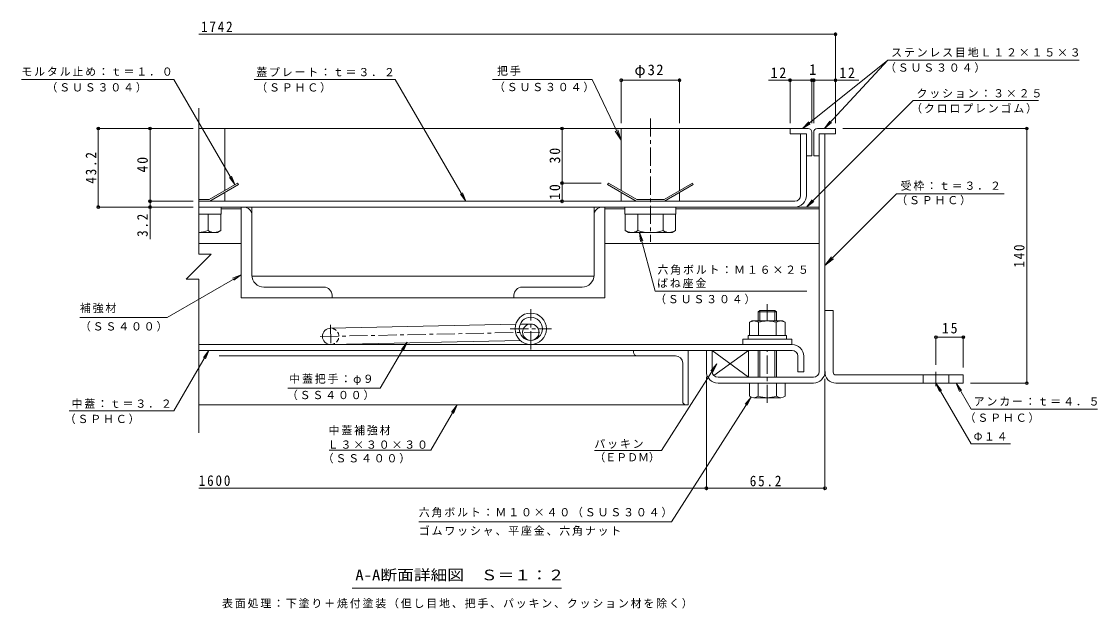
# Model space of a CAD drawing. Units: millimetres on the paper, enlarged 10 times, with parts at other scales. Extents: x -2649 to 2767, y -1962 to 1737.
# Drawn here: x -189 to 2767, y 123 to 1737 of the extents above; entities that cross this region are included whole.
import ezdxf
from ezdxf.enums import TextEntityAlignment as Align

# ---------------------------------------------------------------- set-up
doc = ezdxf.new("R2010")
doc.units = ezdxf.units.MM
doc.header["$LTSCALE"] = 10
doc.header["$PDMODE"] = 32
doc.header["$PDSIZE"] = 8
doc.linetypes.add('CHAIN1', pattern=[8, 5, -1, 1, -1])
doc.linetypes.add('DASHED1', pattern=[1.8, 1.2, -0.6])
for name, color, linetype, lineweight in [('D-1', 2, 'Continuous', 9), ('D-2', 3, 'Continuous', 9), ('D-3', 4, 'Continuous', 9), ('D-5', 7, 'Continuous', 9), ('D-6', 6, 'Continuous', 9), ('D-7', 5, 'Continuous', 5), ('D-8', 5, 'Continuous', 5), ('D-9', 134, 'Continuous', 5), ('D-A', 3, 'Continuous', 9), ('D-B', 6, 'Continuous', 9), ('D-C', 5, 'Continuous', 5), ('D-E', 3, 'Continuous', 9), ('D-F', 7, 'Continuous', 9)]:
    doc.layers.add(name, color=color, linetype=linetype, lineweight=lineweight)
doc.styles.add('ＭＳ ゴシック', font='')
doc.styles.get('ＭＳ ゴシック').set_extended_font_data('MS Gothic')

msp = doc.modelspace()

# ---------------------------------------------------------------- linework, layer by layer
at = {"layer": 'D-1'}
for p, q in [((2002.59, 774.84), (2002.59, 1427.84)), ((2018.59, 774.84), (2018.59, 1427.84)), ((1708.59, 774.84), (1708.59, 832.84)), ((1724.59, 758.84), (1986.59, 758.84)), ((1724.59, 742.84), (1835.09, 742.84)), ((1986.59, 742.84), (1885.09, 742.84))]:
    msp.add_line(p, q, dxfattribs=at)
msp.add_lwpolyline([(1692.59, 774.84), (1692.59, 832.84), (1708.59, 832.84)], dxfattribs=at)
for centre, radius, start, end in [((1724.59, 774.84), 32, 180, 270), ((1724.59, 774.84), 16, 180, 270), ((1986.59, 774.84), 16, 270, 0), ((1986.59, 774.84), 32, 270, 0)]:
    msp.add_arc(centre, radius, start, end, dxfattribs=at)
at = {"layer": 'D-2'}
for p, q in [((1967.59, 1427.84), (1951.59, 1427.84)), ((1951.59, 1258.84), (1951.59, 1427.84)), ((1967.59, 1258.84), (1967.59, 1427.84)), ((1935.59, 1242.84), (297.59, 1242.84)), ((297.59, 1226.84), (1935.59, 1226.84))]:
    msp.add_line(p, q, dxfattribs=at)
at = {"layer": 'D-2', "linetype": 'CHAIN1'}
for p, q in [((1210.09, 835.35), (1210.09, 946.33)), ((1153.35, 892.09), (1266.83, 892.09))]:
    msp.add_line(p, q, dxfattribs=at)
at = {"layer": 'D-2'}
for radius in [43.25, 31.75]:
    msp.add_circle((1210.09, 892.09), radius, dxfattribs=at)
for radius in [16, 32]:
    msp.add_arc((1935.59, 1258.84), radius, 270, 0, dxfattribs=at)
at = {"layer": 'D-3'}
for p, q in [((1922.59, 1442.84), (297.59, 1442.84)), ((1972.59, 1442.84), (1922.59, 1442.84)), ((1922.59, 1442.84), (1922.59, 1427.84)), ((1982.59, 1432.84), (1982.59, 1367.84)), ((1987.59, 1432.84), (1987.59, 1367.84)), ((1997.59, 1442.84), (2047.59, 1442.84)), ((2047.59, 1427.84), (2002.59, 1427.84)), ((2002.59, 1367.84), (2002.59, 1427.84)), ((2047.59, 1442.84), (2047.59, 1427.84)), ((1967.59, 1367.84), (1982.59, 1367.84)), ((2002.59, 1367.84), (1987.59, 1367.84)), ((404.28, 1292.84), (326.34, 1247.84)), ((406.78, 1288.51), (327.68, 1242.84)), ((404.28, 1292.84), (406.78, 1288.51)), ((1423.4, 1292.84), (1420.9, 1288.51)), ((1420.9, 1288.51), (1500, 1242.84)), ((1423.4, 1292.84), (1501.34, 1247.84)), ((1654.28, 1292.84), (1576.34, 1247.84)), ((1656.78, 1288.51), (1577.68, 1242.84)), ((1654.28, 1292.84), (1656.78, 1288.51)), ((297.59, 1247.84), (326.34, 1247.84)), ((297.59, 1242.84), (327.68, 1242.84)), ((1500, 1242.84), (1577.68, 1242.84)), ((1501.34, 1247.84), (1576.34, 1247.84))]:
    msp.add_line(p, q, dxfattribs=at)
msp.add_lwpolyline([(1922.59, 1427.84), (1967.59, 1427.84), (1967.59, 1367.84)], dxfattribs=at)
for centre, start, end in [((1972.59, 1432.84), 0, 90), ((1997.59, 1432.84), 90, 180)]:
    msp.add_arc(centre, 10, start, end, dxfattribs=at)
at = {"layer": 'D-5'}
for p, q in [((2191.14, 1630.24), (1956.5, 1442.84)), ((2191.14, 1630.24), (2017.62, 1442.84)), ((2191.14, 1630.24), (2716.98, 1630.24)), ((450.29, 1577.59), (837.48, 1577.59)), ((1031.77, 1242.84), (837.48, 1577.59)), ((1378.43, 1577.59), (1105.17, 1577.59)), ((1378.43, 1577.59), (1458.84, 1410.5)), ((2260.65, 1519.61), (1967.88, 1226.84)), ((2260.65, 1519.61), (2605.19, 1519.61)), ((1956.5, 1442.84), (1973.83, 1460.86)), ((1956.5, 1442.84), (1977.91, 1455.76)), ((2017.62, 1442.84), (2032.07, 1463.24)), ((2017.62, 1442.84), (2036.86, 1458.81)), ((1458.84, 1410.5), (1442.41, 1435.6)), ((1458.84, 1410.5), (1449.47, 1439)), ((397.14, 1288.71), (387.52, 1311.79)), ((1031.77, 1242.84), (1016.51, 1262.64)), ((1031.77, 1242.84), (1022.15, 1265.91)), ((1967.88, 1226.84), (1983.1, 1246.67)), ((1967.88, 1226.84), (1987.71, 1242.06)), ((2214.99, 1263.22), (2018.59, 1066.15)), ((2214.99, 1263.22), (2511.33, 1263.22)), ((1508.53, 1156.84), (1511.79, 1132.05)), ((2018.59, 1066.15), (2036.81, 1089.98)), ((2018.59, 1066.15), (2042.36, 1084.45)), ((210.97, 923.67), (413.84, 1040.8)), ((413.84, 1040.8), (390.74, 1031.23)), ((413.84, 1040.8), (394.01, 1025.58)), ((1968.77, 995.39), (1551.79, 995.39)), ((210.97, 923.67), (-29.03, 923.67)), ((229.25, 667.02), (325.49, 832.84)), ((325.49, 832.84), (310.23, 813.04)), ((325.49, 832.84), (315.87, 809.76)), ((870.1, 855.49), (854.84, 835.69)), ((870.1, 855.49), (860.48, 832.42)), ((1569.35, 557.72), (1721.08, 795.82)), ((1721.08, 795.82), (1705, 776.67)), ((1721.08, 795.82), (1710.51, 773.17)), ((2323.59, 742.84), (2333.16, 719.74)), ((2323.59, 742.84), (2338.81, 723.01)), ((2323.59, 742.84), (2420, 575.85)), ((2378.89, 742.84), (2420, 671.63)), ((2378.89, 742.84), (2388.46, 719.74)), ((2378.89, 742.84), (2394.11, 723.01)), ((935.39, 558.89), (1007.33, 682.84)), ((1007.33, 682.84), (992.06, 663.04)), ((1007.33, 682.84), (997.71, 659.76)), ((1597.13, 361.71), (1815.54, 704.47)), ((1815.54, 704.47), (1799.47, 685.32)), ((1815.54, 704.47), (1804.97, 681.81)), ((-58.48, 667.02), (229.25, 667.02)), ((2420, 671.63), (2767.44, 671.63)), ((2420, 575.85), (2528.05, 575.85)), ((655.62, 558.89), (935.39, 558.89)), ((1384.78, 557.72), (1569.35, 557.72)), ((902.4, 361.71), (1597.13, 361.71)), ((1294.1, 179.5), (719.1, 179.5))]:
    msp.add_line(p, q, dxfattribs=at)
for points in [[(-189.46, 1577.59), (229.47, 1577.59), (397.14, 1288.71), (381.87, 1308.51)], [(1551.79, 995.39), (1508.53, 1156.84), (1518.09, 1133.74)], [(542.71, 728.57), (796.44, 728.57), (870.1, 855.49)]]:
    msp.add_lwpolyline(points, dxfattribs=at)
at = {"layer": 'D-6'}
for p, q in [((2002.59, 1336.84), (2002.59, 1321.84)), ((297.59, 1226.84), (2002.59, 1226.84)), ((358.84, 1221.84), (413.84, 1221.84)), ((1413.84, 1221.84), (1468.84, 1221.84)), ((1608.84, 1221.84), (2002.59, 1221.84)), ((297.59, 1126.84), (413.84, 1126.84)), ((1413.84, 1126.84), (2002.59, 1126.84)), ((659.62, 893.83), (1168.65, 904.48)), ((1180.97, 904.74), (1209.62, 905.33)), ((660.56, 848.84), (1181.39, 859.73)), ((1210.09, 860.33), (1210.56, 860.34)), ((1708.59, 832.84), (1708.59, 774.84)), ((1713.11, 763.7), (1808.59, 832.84))]:
    msp.add_line(p, q, dxfattribs=at)
at = {"layer": 'D-6', "linetype": 'CHAIN1'}
for p, q in [((659.43, 902.84), (660.68, 842.97)), ((631.57, 870.74), (1235.37, 883.37))]:
    msp.add_line(p, q, dxfattribs=at)
at = {"layer": 'D-6'}
msp.add_lwpolyline([(1724.59, 758.84), (1808.59, 758.84), (1808.59, 832.84), (1708.59, 832.84), (1808.59, 758.84)], dxfattribs=at)
msp.add_circle((1210.09, 882.84), 22.5, dxfattribs=at)
msp.add_arc((660.09, 871.34), 22.5, 90, 270, dxfattribs=at)
at = {"layer": 'D-6', "linetype": 'DASHED1'}
msp.add_arc((660.09, 871.34), 22.5, 270, 90, dxfattribs=at)
at = {"layer": 'D-7', "linetype": 'CHAIN1'}
for p, q in [((1860.09, 913.84), (1860.09, 959.48)), ((1860.09, 688.45), (1860.09, 832.84))]:
    msp.add_line(p, q, dxfattribs=at)
at = {"layer": 'D-7'}
for p, q in [((1839.15, 942.84), (1835.09, 938.78)), ((1885.09, 938.78), (1835.09, 938.78)), ((1835.09, 913.84), (1835.09, 938.78)), ((1881.03, 942.84), (1839.15, 942.84)), ((1839.15, 913.84), (1839.15, 942.84)), ((1881.03, 942.84), (1885.09, 938.78)), ((1881.03, 913.84), (1881.03, 942.84)), ((1885.09, 938.78), (1885.09, 915.34)), ((1885.09, 938.78), (1885.09, 913.84)), ((1835.09, 832.84), (1835.09, 758.84)), ((1839.15, 758.84), (1839.15, 832.84)), ((1881.03, 758.84), (1881.03, 832.84)), ((1885.09, 832.84), (1885.09, 758.84)), ((1909.09, 742.84), (1811.09, 742.84)), ((1811.09, 707.31), (1811.09, 742.84)), ((1835.09, 742.84), (1835.09, 707.31)), ((1885.09, 742.84), (1885.09, 707.31)), ((1909.09, 707.31), (1909.09, 742.84)), ((1897.09, 702.84), (1823.09, 702.84))]:
    msp.add_line(p, q, dxfattribs=at)
at = {"layer": 'D-7', "color": 2, "lineweight": 9}
for p, q in [((1811.01, 910.04), (1817.59, 913.84)), ((1811.01, 910.04), (1811.01, 873.84)), ((1902.59, 913.84), (1817.59, 913.84)), ((1835.55, 910.04), (1835.55, 873.84)), ((1884.63, 910.04), (1884.63, 873.84))]:
    msp.add_line(p, q, dxfattribs=at)
at = {"layer": 'D-7', "color": 134}
for p, q in [((1792.59, 863.84), (1792.59, 848.84)), ((1792.59, 863.84), (1927.59, 863.84)), ((1927.59, 863.84), (1927.59, 848.84)), ((1792.59, 848.84), (1927.59, 848.84))]:
    msp.add_line(p, q, dxfattribs=at)
at = {"layer": 'D-7', "color": 6, "lineweight": 9}
for p, q in [((1807.59, 873.84), (1807.59, 863.84)), ((1807.59, 863.84), (1912.59, 863.84))]:
    msp.add_line(p, q, dxfattribs=at)
at = {"layer": 'D-7', "color": 2, "lineweight": 9}
msp.add_lwpolyline([(1902.59, 913.84), (1909.16, 910.04), (1909.16, 873.84), (1811.01, 873.84)], dxfattribs=at)
at = {"layer": 'D-7', "color": 6, "lineweight": 9}
msp.add_lwpolyline([(1807.59, 873.84), (1912.59, 873.84), (1912.59, 863.84)], dxfattribs=at)
at = {"layer": 'D-7', "color": 2, "lineweight": 9}
for centre, radius, start, end in [((1825.5, 884.96), 28.97, 94.38438, 120), ((1822.52, 889.64), 24.21, 57.42749, 88.18784), ((1860.09, 832.64), 81.2, 72.41188, 107.5881), ((1897.66, 889.64), 24.21, 91.81215, 122.57249), ((1894.68, 884.96), 28.97, 59.99998, 85.6156)]:
    msp.add_arc(centre, radius, start, end, dxfattribs=at)
at = {"layer": 'D-7'}
for centre, radius, start, end in [((1823.09, 721.17), 18.33, 229.1022, 310.89809), ((1860.09, 774.92), 72.08, 249.70546, 290.29454), ((1897.09, 721.17), 18.33, 229.10191, 310.8978)]:
    msp.add_arc(centre, radius, start, end, dxfattribs=at)
at = {"layer": 'D-8'}
for p, q in [((413.84, 1226.84), (1413.84, 1226.84)), ((413.84, 976.84), (413.84, 1226.84))]:
    msp.add_line(p, q, dxfattribs=at)
msp.add_lwpolyline([(1413.84, 1226.84), (1413.84, 976.84), (413.84, 976.84)], dxfattribs=at)
at = {"layer": 'D-9'}
for p, q in [((413.84, 976.84), (413.84, 1226.84)), ((424.56, 1226.84), (417.01, 1226.84)), ((1406.29, 1226.84), (1413.84, 1226.84)), ((1413.84, 976.84), (1413.84, 1226.84)), ((443.84, 1039.31), (443.84, 1204.39)), ((1383.84, 1039.31), (1383.84, 1204.39)), ((476.31, 1006.84), (641.39, 1006.84)), ((1351.37, 1006.84), (1186.29, 1006.84)), ((663.84, 976.84), (413.84, 976.84)), ((663.84, 984.39), (663.84, 976.84)), ((1163.84, 984.39), (1163.84, 976.84)), ((1163.84, 976.84), (1413.84, 976.84))]:
    msp.add_line(p, q, dxfattribs=at)
for centre, radius, start, end in [((421.34, 1204.34), 22.5, 0.11869, 89.87078), ((1406.34, 1204.34), 22.5, 90.12922, 179.88131), ((476.34, 1039.34), 32.5, 180.05807, 269.94193), ((1351.34, 1039.34), 32.5, 270.05807, 359.94193), ((641.34, 984.34), 22.5, 0.12922, 89.88131), ((1186.34, 984.34), 22.5, 90.11869, 179.87078)]:
    msp.add_arc(centre, radius, start, end, dxfattribs=at)
at = {"layer": 'D-A'}
for p, q in [((1928.09, 848.84), (297.59, 848.84)), ((297.59, 832.84), (1928.09, 832.84)), ((1944.09, 816.84), (1944.09, 773.84)), ((1960.09, 816.84), (1960.09, 773.84)), ((1944.09, 773.84), (1960.09, 773.84))]:
    msp.add_line(p, q, dxfattribs=at)
for radius in [32, 16]:
    msp.add_arc((1928.09, 816.84), radius, 0, 90, dxfattribs=at)
at = {"layer": 'D-B', "color": 4}
for p, q in [((1383.84, 1226.84), (443.84, 1226.84)), ((1383.84, 1036.84), (1383.84, 1226.84))]:
    msp.add_line(p, q, dxfattribs=at)
at = {"layer": 'D-B'}
for p, q in [((1492.59, 832.84), (354.12, 832.84)), ((1492.59, 832.84), (1642.59, 832.84)), ((1492.59, 827.84), (1492.59, 832.84)), ((1642.59, 832.84), (1642.59, 682.84)), ((1502.59, 817.84), (354.12, 817.84)), ((1502.59, 817.84), (1607.59, 817.84)), ((1627.59, 692.84), (1627.59, 797.84)), ((1637.59, 682.84), (297.59, 682.84)), ((1637.59, 682.84), (1642.59, 682.84))]:
    msp.add_line(p, q, dxfattribs=at)
at = {"layer": 'D-B', "color": 4}
msp.add_lwpolyline([(443.84, 1226.84), (443.84, 1036.84), (1383.84, 1036.84)], dxfattribs=at)
at = {"layer": 'D-B'}
for centre, radius, start, end in [((1502.59, 827.84), 10, 180, 270), ((1607.59, 797.84), 20, 0, 90), ((1637.59, 692.84), 10, 180, 270)]:
    msp.add_arc(centre, radius, start, end, dxfattribs=at)
at = {"layer": 'D-C', "color": 2, "linetype": 'CHAIN1', "lineweight": 9}
msp.add_line((1538.84, 1470.52), (1538.84, 1131.21), dxfattribs=at)
at = {"layer": 'D-C', "color": 2, "lineweight": 9}
for p, q in [((297.59, 1442.84), (368.84, 1442.84)), ((368.84, 1442.84), (368.84, 1272.38)), ((1458.84, 1442.84), (1458.84, 1272.38)), ((1458.84, 1442.84), (1618.84, 1442.84)), ((1618.84, 1442.84), (1618.84, 1272.38)), ((297.59, 1242.84), (368.84, 1242.84)), ((368.84, 1266.6), (368.84, 1242.84)), ((1458.84, 1266.6), (1458.84, 1242.84)), ((1458.84, 1242.84), (1618.84, 1242.84)), ((1618.84, 1266.6), (1618.84, 1242.84))]:
    msp.add_line(p, q, dxfattribs=at)
at = {"layer": 'D-C', "color": 134}
for p, q in [((297.59, 1226.84), (358.84, 1226.84)), ((358.84, 1226.84), (358.84, 1206.84)), ((1468.84, 1226.84), (1468.84, 1206.84)), ((1468.84, 1226.84), (1608.84, 1226.84)), ((1608.84, 1226.84), (1608.84, 1206.84)), ((297.59, 1206.84), (358.84, 1206.84)), ((1468.84, 1206.84), (1608.84, 1206.84))]:
    msp.add_line(p, q, dxfattribs=at)
at = {"layer": 'D-C'}
for p, q in [((358.12, 1206.84), (297.59, 1206.84)), ((323.48, 1162.2), (323.48, 1206.84)), ((358.12, 1162.2), (358.12, 1206.84)), ((1469.56, 1206.84), (1469.56, 1162.2)), ((1608.12, 1206.84), (1469.56, 1206.84)), ((1504.2, 1162.2), (1504.2, 1206.84)), ((1573.48, 1162.2), (1573.48, 1206.84)), ((1608.12, 1162.2), (1608.12, 1206.84)), ((297.59, 1156.84), (348.84, 1156.84)), ((348.84, 1156.84), (358.12, 1162.2)), ((1478.84, 1156.84), (1469.56, 1162.2))]:
    msp.add_line(p, q, dxfattribs=at)
msp.add_lwpolyline([(1478.84, 1156.84), (1598.84, 1156.84), (1608.12, 1162.2)], dxfattribs=at)
for centre, radius, start, end in [((288.84, 1271.48), 114.64, 274.37711, 287.58795), ((341.88, 1191.01), 34.18, 237.42929, 268.18645), ((337.68, 1197.61), 40.89, 274.38425, 299.99998), ((1490, 1197.61), 40.89, 240, 265.61574), ((1485.8, 1191.01), 34.18, 271.81354, 302.57069), ((1538.84, 1271.48), 114.64, 252.41203, 287.58795), ((1591.88, 1191.01), 34.18, 237.42929, 268.18645), ((1587.68, 1197.61), 40.89, 274.38425, 299.99998)]:
    msp.add_arc(centre, radius, start, end, dxfattribs=at)
at = {"layer": 'D-E'}
for p, q in [((2018.59, 942.84), (2018.59, 774.84)), ((2018.59, 942.84), (2041.09, 942.84)), ((2041.09, 772.84), (2041.09, 942.84)), ((2048.59, 765.34), (2398.59, 765.34)), ((2398.59, 742.84), (2048.59, 742.84)), ((2288.59, 742.84), (2288.59, 765.34)), ((2358.59, 742.84), (2358.59, 765.34)), ((2398.59, 765.34), (2398.59, 742.84))]:
    msp.add_line(p, q, dxfattribs=at)
at = {"layer": 'D-E', "linetype": 'CHAIN1'}
msp.add_line((2323.59, 734.11), (2323.59, 773.55), dxfattribs=at)
at = {"layer": 'D-E'}
for radius, start in [(30, 176.17647), (7.5, 180.00027)]:
    msp.add_arc((2048.59, 772.84), radius, start, 270, dxfattribs=at)
at = {"layer": 'D-F'}
for p, q in [((2047.59, 1701.83), (297.59, 1701.83)), ((2047.59, 1457.84), (2047.59, 1706.83)), ((1458.84, 1457.84), (1458.84, 1580.46)), ((1458.84, 1575.46), (1618.84, 1575.46)), ((1618.84, 1457.84), (1618.84, 1580.46)), ((1863.02, 1575.46), (1982.59, 1575.46)), ((1922.59, 1457.84), (1922.59, 1580.46)), ((1982.59, 1457.84), (1982.59, 1580.46)), ((1982.59, 1575.46), (1987.59, 1575.46)), ((1987.59, 1457.84), (1987.59, 1580.46)), ((1987.59, 1575.46), (2111.94, 1575.46)), ((297.59, 1498.6), (297.59, 1097.25)), ((282.59, 1442.84), (18.44, 1442.84)), ((21.44, 1226.84), (21.44, 1442.84)), ((163.94, 1242.84), (163.94, 1442.84)), ((1296.19, 1292.84), (1296.19, 1442.84)), ((2576.22, 1442.84), (2067.59, 1442.84)), ((2573.22, 742.84), (2573.22, 1442.84)), ((1293.19, 1292.84), (1403.4, 1292.84)), ((1296.19, 1242.84), (1296.19, 1292.84)), ((282.59, 1242.84), (158.94, 1242.84)), ((163.94, 1226.84), (163.94, 1242.84)), ((18.44, 1226.84), (282.59, 1226.84)), ((163.94, 1226.84), (163.94, 1138.33)), ((332, 1097.25), (263.18, 1028.43)), ((297.59, 1097.25), (332, 1097.25)), ((297.59, 1028.43), (263.18, 1028.43)), ((297.59, 1028.43), (297.59, 606.3)), ((2323.59, 872.09), (2323.59, 793.55)), ((2323.59, 869.09), (2398.59, 869.09)), ((2398.59, 872.09), (2398.59, 785.34)), ((1692.58, 759.84), (1692.58, 448.94)), ((2018.59, 450.94), (2018.59, 754.84)), ((2576.22, 742.84), (2418.59, 742.84)), ((1692.58, 453.94), (297.59, 453.94)), ((1692.58, 453.94), (2018.59, 453.94))]:
    msp.add_line(p, q, dxfattribs=at)
for p in [(2047.59, 1701.83), (1458.84, 1575.46), (1618.84, 1575.46), (1922.59, 1575.46), (1982.59, 1575.46), (1987.59, 1575.46), (2047.59, 1575.46), (21.44, 1442.84), (163.94, 1442.84), (1296.19, 1442.84), (2573.22, 1442.84), (1296.19, 1292.84), (163.94, 1242.84), (1296.19, 1242.84), (21.44, 1226.84), (163.94, 1226.84), (2323.59, 869.09), (2398.59, 869.09), (2573.22, 742.84), (1692.58, 453.94), (2018.59, 453.94)]:
    msp.add_point(p, dxfattribs=at)

# ---------------------------------------------------------------- texts
at = {"layer": 'D-5', "style": 'ＭＳ ゴシック'}
msp.add_text('（ＥＰＤＭ）', height=21.99, dxfattribs=at).set_placement((1384.78, 521.16), align=Align.BOTTOM_LEFT)
at = {"layer": 'D-5', "color": 2, "style": 'ＭＳ ゴシック', "width": 1.15}
msp.add_text('A-A断面詳細図\u3000Ｓ＝１：２', height=29.33, dxfattribs=at).set_placement((727.85, 192), align=Align.BOTTOM_LEFT)
at = {"layer": 'D-5', "char_height": 21.99, "attachment_point": 7, "style": 'ＭＳ ゴシック'}
for s, insert in [('\\T1.17;ステンレス目地Ｌ１２×１５×３', (2200.33, 1638.41)), ('\\T1.17;モルタル止め：ｔ＝１．０', (-189.86, 1586.59)), ('\\T1.17;蓋プレート：ｔ＝３．２', (455.63, 1585.14)), ('\\T1.17;把手', (1117.27, 1587.43)), ('\\T1.17;（ＳＵＳ３０４）', (2183.49, 1595.97)), ('\\T1.17;（ＳＵＳ３０４）', (-120.92, 1541.68)), ('\\T1.17;（ＳＰＨＣ）', (455.63, 1541.47)), ('\\T1.17;（ＳＵＳ３０４）', (1108.86, 1542.52)), ('\\T1.17;クッション：３×２５', (2270.2, 1525.94)), ('\\T1.17;（クロロプレンゴム）', (2255.38, 1483.84)), ('\\T1.17;受枠：ｔ＝３．２', (2226.49, 1271.78)), ('\\T1.17;（ＳＰＨＣ）', (2214.32, 1231.63)), ('\\T1.17;六角ボルト：Ｍ１６×２５', (1558.32, 1040.75)), ('\\T1.17;ばね座金', (1557.27, 1004.02)), ('\\T1.17;（ＳＵＳ３０４）', (1551.79, 959.53)), ('\\T1.17;補強材', (-29.03, 935.15)), ('\\T1.17;（ＳＳ４００）', (-29.03, 884.62)), ('\\T1.17;中蓋把手：φ９', (546.43, 737.46)), ('\\T1.17;（ＳＳ４００）', (539.78, 695.92)), ('\\T1.17;中蓋：ｔ＝３．２', (-52.04, 672.71)), ('\\T1.17;アンカー：ｔ＝４．５', (2427.31, 680.15)), ('\\T1.17;（ＳＰＨＣ）', (-70.72, 630.15)), ('\\T1.17;（ＳＰＨＣ）', (2402.33, 633.55)), ('\\T1.17;中蓋補強材', (654.34, 599.39)), ('\\T1.17;Φ１４', (2427.31, 584.37)), ('\\T1.17;Ｌ３×３０×３０', (651.99, 562.2)), ('\\T1.17;パッキン', (1384.78, 562.54)), ('\\T1.17;（ＳＳ４００）', (638.15, 522.06)), ('\\T1.17;六角ボルト：Ｍ１０×４０（ＳＵＳ３０４）', (902.4, 373.73)), ('\\T1.17;ゴムワッシャ、平座金、六角ナット', (902.4, 322.91)), ('\\T1.17;表面処理：下塗り＋焼付塗装（但し目地、把手、パッキン、クッション材を除く）', (361.6, 123.37))]:
    msp.add_mtext(s, dxfattribs=dict(at, insert=insert))
at = {"layer": 'D-F', "color": 2, "style": 'ＭＳ ゴシック'}
msp.add_text('1', height=29.33, dxfattribs=at).set_placement((1975.09, 1581.46), align=Align.BOTTOM_LEFT)
at = {"layer": 'D-F', "color": 2, "char_height": 29.33, "attachment_point": 7, "style": 'ＭＳ ゴシック'}
for s, insert in [('\\T1.28;\\W0.9;1742', (303.76, 1707.83)), ('\\T1.19;φ32', (1495.09, 1581.46)), ('\\T1.27;\\W0.95;12', (1869.13, 1581.46)), ('\\T1.27;\\W0.95;12', (2057.87, 1581.46)), ('\\T1.27;\\W0.95;15', (2339.84, 879.09)), ('\\T1.28;\\W0.9;1600', (297.59, 459.94)), ('\\T1.28;\\W0.9;65.2', (1811.84, 458.94))]:
    msp.add_mtext(s, dxfattribs=dict(at, insert=insert))
at = {"layer": 'D-F', "color": 2, "char_height": 29.33, "attachment_point": 7, "rotation": 90, "style": 'ＭＳ ゴシック'}
for s, insert in [('\\T1.28;\\W0.9;43.2', (16.44, 1291.09)), ('\\T1.27;\\W0.95;40', (157.94, 1321.59)), ('\\T1.27;\\W0.95;30', (1291.19, 1346.59)), ('\\T1.27;\\W0.95;10', (1291.19, 1246.59)), ('\\T1.27;\\W0.9;3.2', (157.94, 1144.87)), ('\\T1.27;\\W0.9;140', (2567.22, 1060.34))]:
    msp.add_mtext(s, dxfattribs=dict(at, insert=insert))

doc.saveas('drawing.dxf')
